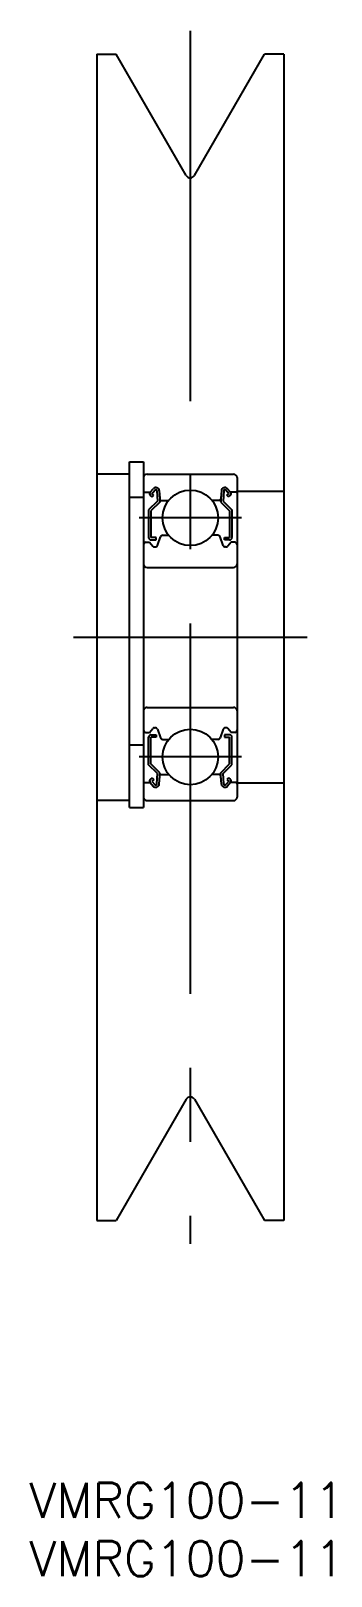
# Model space of a CAD drawing. Extents: x -6 to 20, y -80 to 52.
import ezdxf

# ---------------------------------------------------------------- set-up
doc = ezdxf.new("R2010")
doc.units = 0
doc.linetypes.add('CENTER', pattern=[50.8, 31.75, -6.35, 6.35, -6.35])
doc.layers.get('0').update_dxf_attribs({"linetype": 'CONTINUOUS'})
doc.layers.add('CENTER', color=1, linetype='CENTER')
doc.styles.get("Standard").update_dxf_attribs({"font": 'txt.shx', "height": 3, "bigfont": 'bigfont.shx'})

msp = doc.modelspace()

# ---------------------------------------------------------------- linework, layer by layer
at = {"color": 7, "linetype": 'CONTINUOUS'}
for p, q in [((0, 50), (0, -50)), ((0, 50), (1.65, 50)), ((7.65, 39.6), (1.65, 50)), ((8.35, 39.6), (14.35, 50)), ((16, 50), (14.35, 50)), ((16, 50), (16, -50)), ((2.8, -14.59), (2.8, 15.05)), ((2.8, 15.05), (4, 15.05)), ((4, 15.05), (4, -14.59)), ((2.8, 14), (0, 14)), ((4.3, 14), (11.7, 14)), ((12, 13.7), (12, -13.7)), ((2.8, 12.01), (4, 12.01)), ((4.1, 12.45), (4.56, 12.45)), ((4.56, 12.45), (4.81, 12.75)), ((4.74, 12.04), (4.58, 12.17)), ((4.71, 12.32), (4.96, 12.62)), ((4.87, 12.19), (4.71, 12.32)), ((4.74, 12.04), (4.87, 12.19)), ((5.14, 12.56), (5.18, 11.68)), ((5.34, 12.58), (5.4, 11.84)), ((5.38, 12.07), (5.38, 11.6)), ((10.66, 12.58), (10.6, 11.84)), ((10.62, 12.07), (10.62, 11.6)), ((10.86, 12.56), (10.82, 11.68)), ((11.29, 12.32), (11.04, 12.62)), ((11.13, 12.19), (11.29, 12.32)), ((11.26, 12.04), (11.13, 12.19)), ((11.44, 12.45), (11.19, 12.75)), ((11.26, 12.04), (11.42, 12.17)), ((11.9, 12.45), (11.44, 12.45)), ((16, 12.5), (12, 12.5)), ((5.18, 11.68), (4.43, 10.93)), ((4.43, 10.93), (4.43, 8.55)), ((5.38, 11.6), (4.63, 10.85)), ((4.63, 10.85), (4.63, 8.55)), ((5.5, 11.75), (6.15, 11.75)), ((10.5, 11.75), (9.85, 11.75)), ((10.62, 11.6), (11.37, 10.85)), ((10.82, 11.68), (11.57, 10.93)), ((11.37, 10.85), (11.37, 8.55)), ((11.57, 10.93), (11.57, 8.55)), ((4.2, 8.15), (4.5, 8.15)), ((4.5, 8.15), (4.78, 7.82)), ((5.08, 8.55), (4.63, 8.55)), ((4.63, 8.35), (5.08, 8.35)), ((5.08, 8.35), (5.08, 8.55)), ((5.18, 7.88), (5.45, 8.62)), ((5.64, 8.75), (6.15, 8.75)), ((10.36, 8.75), (9.85, 8.75)), ((10.82, 7.88), (10.55, 8.62)), ((10.92, 8.55), (11.37, 8.55)), ((10.92, 8.35), (10.92, 8.55)), ((11.37, 8.35), (10.92, 8.35)), ((11.5, 8.15), (11.22, 7.82)), ((11.8, 8.15), (11.5, 8.15)), ((4.93, 7.75), (4.99, 7.75)), ((11.07, 7.75), (11.01, 7.75)), ((4.3, 6), (11.7, 6)), ((4.3, -6), (11.7, -6)), ((4.5, -8.15), (4.78, -7.82)), ((4.93, -7.75), (4.99, -7.75)), ((5.18, -7.88), (5.45, -8.62)), ((10.82, -7.88), (10.55, -8.62)), ((11.07, -7.75), (11.01, -7.75)), ((11.5, -8.15), (11.22, -7.82)), ((2.8, -9.2), (4, -9.2)), ((4.2, -8.15), (4.5, -8.15)), ((4.43, -10.93), (4.43, -8.55)), ((4.63, -8.35), (5.08, -8.35)), ((4.63, -10.85), (4.63, -8.55)), ((5.08, -8.55), (4.63, -8.55)), ((5.08, -8.35), (5.08, -8.55)), ((5.64, -8.75), (6.15, -8.75)), ((10.36, -8.75), (9.85, -8.75)), ((10.92, -8.35), (10.92, -8.55)), ((11.37, -8.35), (10.92, -8.35)), ((10.92, -8.55), (11.37, -8.55)), ((11.37, -10.85), (11.37, -8.55)), ((11.8, -8.15), (11.5, -8.15)), ((11.57, -10.93), (11.57, -8.55)), ((5.18, -11.68), (4.43, -10.93)), ((5.38, -11.6), (4.63, -10.85)), ((5.14, -12.56), (5.18, -11.68)), ((5.34, -12.58), (5.4, -11.84)), ((5.38, -12.07), (5.38, -11.6)), ((5.5, -11.75), (6.15, -11.75)), ((10.5, -11.75), (9.85, -11.75)), ((10.66, -12.58), (10.6, -11.84)), ((10.62, -11.6), (11.37, -10.85)), ((10.62, -12.07), (10.62, -11.6)), ((10.82, -11.68), (11.57, -10.93)), ((10.86, -12.56), (10.82, -11.68)), ((4.1, -12.45), (4.56, -12.45)), ((4.56, -12.45), (4.81, -12.75)), ((4.74, -12.04), (4.58, -12.17)), ((4.87, -12.19), (4.71, -12.32)), ((4.71, -12.32), (4.96, -12.62)), ((4.74, -12.04), (4.87, -12.19)), ((11.29, -12.32), (11.04, -12.62)), ((11.26, -12.04), (11.13, -12.19)), ((11.13, -12.19), (11.29, -12.32)), ((11.44, -12.45), (11.19, -12.75)), ((11.26, -12.04), (11.42, -12.17)), ((11.9, -12.45), (11.44, -12.45)), ((16, -12.5), (12, -12.5)), ((2.8, -14), (0, -14)), ((4.3, -14), (11.7, -14)), ((2.8, -14.59), (4, -14.59)), ((7.65, -39.6), (1.65, -50)), ((8.35, -39.6), (14.35, -50)), ((0, -50), (1.65, -50)), ((16, -50), (14.35, -50))]:
    msp.add_line(p, q, dxfattribs=at)
for centre in [(8, 10.25), (8, -10.25)]:
    msp.add_circle(centre, 2.38, dxfattribs=at)
for centre, radius, start, end in [((8, 39.8), 0.4, 210, 330), ((4.3, 13.7), 0.3, 90, 180), ((11.7, 13.7), 0.3, 0, 90), ((4.1, 12.55), 0.1, 180, 270), ((4.71, 12.32), 0.2, 140.002, 230.0863), ((5.04, 12.55), 0.3, 4.9968, 140.002), ((5.04, 12.56), 0.1, 2.8198, 140.0022), ((10.96, 12.55), 0.3, 39.998, 175.0032), ((10.96, 12.56), 0.1, 39.9978, 177.1802), ((11.29, 12.32), 0.2, 309.9137, 39.998), ((11.9, 12.55), 0.1, 270, 0), ((5.5, 11.85), 0.1, 184.9968, 269.9991), ((10.5, 11.85), 0.1, 270.0009, 355.0032), ((4.2, 7.95), 0.2, 90, 180), ((4.63, 8.55), 0.2, 180, 270), ((5.64, 8.55), 0.2, 90, 159.9916), ((10.36, 8.55), 0.2, 20.0084, 90), ((11.37, 8.55), 0.2, 270, 0), ((11.8, 7.95), 0.2, 0, 90), ((4.93, 7.95), 0.2, 219.9952, 270), ((4.99, 7.95), 0.2, 270, 339.9916), ((11.01, 7.95), 0.2, 200.0084, 270), ((11.07, 7.95), 0.2, 270, 320.0048), ((4.3, 6.3), 0.3, 180, 270), ((11.7, 6.3), 0.3, 270, 0), ((4.3, -6.3), 0.3, 90, 180), ((11.7, -6.3), 0.3, 0, 90), ((4.93, -7.95), 0.2, 90, 140.0048), ((4.99, -7.95), 0.2, 20.0084, 90), ((11.01, -7.95), 0.2, 90, 159.9916), ((11.07, -7.95), 0.2, 39.9952, 90), ((4.2, -7.95), 0.2, 180, 270), ((4.63, -8.55), 0.2, 90, 180), ((5.64, -8.55), 0.2, 200.0084, 270), ((10.36, -8.55), 0.2, 270, 339.9916), ((11.37, -8.55), 0.2, 0, 90), ((11.8, -7.95), 0.2, 270, 0), ((5.5, -11.85), 0.1, 90.0009, 175.0032), ((10.5, -11.85), 0.1, 4.9968, 89.9991), ((4.1, -12.55), 0.1, 90, 180), ((4.71, -12.32), 0.2, 129.9137, 219.998), ((5.04, -12.55), 0.3, 219.998, 355.0032), ((5.04, -12.56), 0.1, 219.9978, 357.1802), ((10.96, -12.55), 0.3, 184.9968, 320.002), ((10.96, -12.56), 0.1, 182.8198, 320.0022), ((11.29, -12.32), 0.2, 320.002, 50.0863), ((11.9, -12.55), 0.1, 0, 90), ((4.3, -13.7), 0.3, 180, 270), ((11.7, -13.7), 0.3, 270, 0), ((8, -39.8), 0.4, 30, 150)]:
    msp.add_arc(centre, radius, start, end, dxfattribs=at)
at = {"layer": 'CENTER', "color": 1, "linetype": 'CENTER'}
for p, q in [((8, 52), (8, -52)), ((12.38, 10.25), (3.62, 10.25)), ((18, 0), (-2, 0)), ((12.38, -10.25), (3.62, -10.25))]:
    msp.add_line(p, q, dxfattribs=at)

# ---------------------------------------------------------------- texts
at = {"color": 7, "linetype": 'CONTINUOUS'}
for p in [(-5.78, -75.49), (-5.78, -80.49)]:
    msp.add_text('VMRG100-11', height=3, dxfattribs=at).set_placement(p)

doc.saveas('drawing.dxf')
